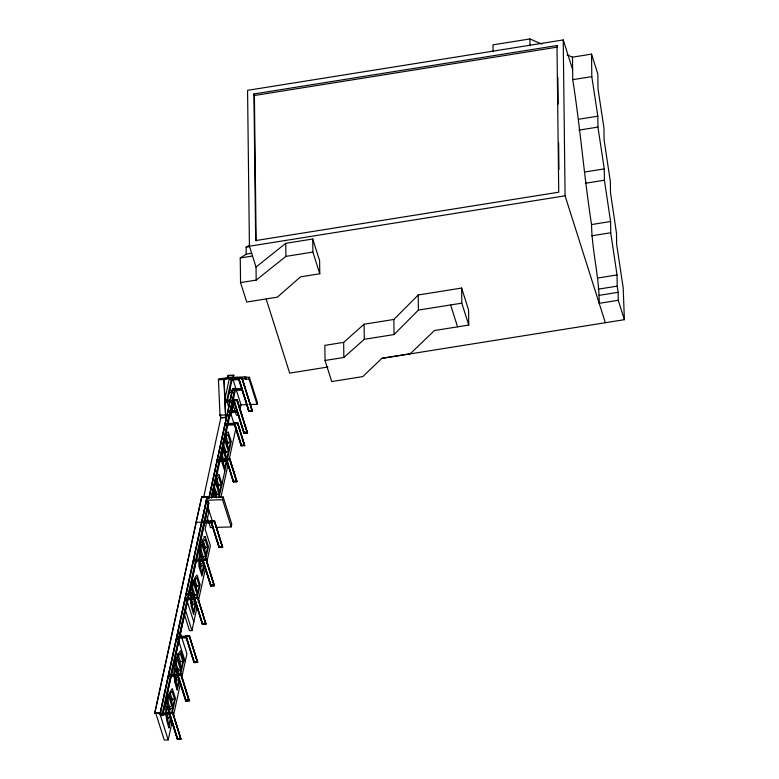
<?xml version="1.0" encoding="UTF-8"?>
<svg xmlns="http://www.w3.org/2000/svg" width="779" height="779" viewBox="0 0 779 779"><rect width="100%" height="100%" fill="white"/><g stroke="black" fill="none" stroke-linecap="round" stroke-linejoin="round"><path stroke-width="1.17" d="M198.879 560.705L198.898 566.411L201.995 576.158L204.575 564.288M166.511 712.873L166.94 706.115L177.534 739.144L169.861 713.866M174.739 675.033L175.158 668.285L178.79 679.746L177.252 686.825L174.749 678.928L174.71 676.026M198.898 559.546C199.96 552.068 199.054 541.941 205.344 536.741L208.441 546.488L205.471 560.15M212.482 497.06L212.686 493.574M221.908 451.119L221.703 461.48L224.79 471.227M213.144 496.535L213.524 491.763L215.335 497.489M196.941 522.602L196.065 522.339L201.547 522.164L160.182 713.213L154.709 713.389L201.683 496.759L207.253 496.885L201.644 522.456L207.165 496.593M154.709 713.389L195.899 523.809M203.572 497.791L220.837 417.758L220.009 415.139L218.422 379.295L227.741 377.494L228.198 375.371L233.681 375.205L233.272 377.815L223.271 379.626M227.789 377.981L228.198 375.371M224.703 399.929L229.464 378.019L231.655 377.951L226.64 401.019L224.527 401.088L233.612 400.776L233.749 400.114L224.673 400.406M224.917 402.558L227.108 402.49L232.123 379.431M232.853 379.003L233.681 375.205M160.153 714.012L176.453 638.994L178.566 638.936L178.946 640.134L162.645 715.151L160.532 715.219L160.153 714.012L162.266 713.944L162.645 715.151M177.661 633.444L184.769 600.736L186.882 600.667L187.262 601.875L180.153 634.583L179.774 633.376L177.495 633.502L179.735 633.57M186.288 593.744L206.25 501.9L208.363 501.832M208.723 498.55L226.319 417.583L225.491 414.973L223.894 379.12L233.223 377.318M230.009 387.582L231.636 392.694L228.607 406.609L227.049 401.701M209.006 497.908L232.785 388.497L234.976 388.429L235.365 389.967M162.178 714.002L208.353 501.52L206.162 501.588L159.987 714.07L162.178 714.002L162.645 715.482L160.455 715.55M209.171 497.869L227.156 415.09L229.269 415.032L229.649 416.229M181.517 626.968L180.251 632.752L186.921 653.747L181.858 677.019M182.013 624.651L183.026 620.016M183.523 617.708L185.285 609.606L191.946 630.601L189.521 630.678L184.263 614.105M179.034 639.763L180.076 634.953L179.686 633.434M188.781 594.883L208.743 503.039L208.353 501.52M162.645 715.482L208.821 503M211.197 497.839L234.976 388.429M211.284 497.8L229.269 415.032M229.747 415.82L229.357 414.613L234.976 388.76M209.093 510.81L205.111 529.116L210.388 545.748L206.815 562.165M211.917 497.83L235.443 389.899M233.534 400.523L233.671 399.87L237.274 399.754L247.479 433.027L243.876 433.134L233.534 400.523L237.137 400.406L237.274 399.754M238.325 378.467L238.471 377.815L242.065 377.698L252.269 410.971L248.667 411.088L238.325 378.467L241.928 378.36L242.065 377.698M238.471 377.815L238.403 378.721L229.318 379.003M252.162 410.212L252.026 410.864L248.852 410.961L238.715 377.922L241.889 377.825L251.802 409.053M234.06 401.078L233.914 401.73L224.829 402.013M234.031 402.022L231.217 414.944L241.12 445.822L244.723 445.705L237.838 422.919L234.245 423.026L234.099 423.679L237.702 423.572L237.838 422.919M168.605 711.178L169.121 708.832L172.568 708.403L171.546 713.077M174.827 682.54L175.343 680.174L178.79 679.746M191.293 606.783L191.809 604.426L195.256 603.988L193.718 611.067L191.215 603.18L191.624 592.537L195.256 603.988M203.621 550.081L204.127 547.725L207.574 547.286L206.036 554.366L202.404 542.905L205.072 539.389L207.574 547.286M222.414 463.563L222.93 461.207L226.377 460.769L224.839 467.848L222.697 461.08M236.952 400.533L237.098 399.88L233.924 399.978L233.778 400.63L236.952 400.533L247.235 432.92L244.051 433.017L233.671 399.87M252.026 410.864L241.889 377.825M167.378 721.198L168.147 717.654L166.326 711.928M169.111 713.291L169.257 712.639L172.86 712.522L180.952 739.144L177.349 739.261L169.111 713.291L172.714 713.184L172.86 712.522M169.754 710.263L170.143 708.471L167.397 699.815M171.38 702.775L172.149 699.24L174.574 699.162L173.035 706.241L169.403 694.78L172.071 691.265L174.574 699.162M175.596 683.358L176.366 679.814M168.585 674.828L181.195 674.186L189.287 700.808L185.684 700.915L177.446 674.955L178.362 670.641L180.786 670.563L179.774 675.247M179.598 664.945L180.368 661.4L177.865 653.503M185.782 636.609L185.918 635.956L189.521 635.839L197.623 662.462L194.02 662.578L185.782 636.609L189.385 636.501L189.521 635.839M192.062 607.61L192.832 604.066L190.651 597.191M194.107 598.272L194.253 597.62L197.856 597.503L205.948 624.125L202.345 624.232L194.107 598.272L197.71 598.155L197.856 597.503M194.438 596.675L194.828 594.883L197.253 594.815L196.483 598.321M195.802 590.375L196.834 585.652L199.258 585.574L197.72 592.653L194.088 581.192L196.756 577.677L199.258 585.574M200.631 568.144L201.148 565.778L203.572 565.7L202.034 572.779L199.531 564.892L199.94 554.249L203.572 565.7M202.443 559.926L202.589 559.273L206.192 559.156L214.283 585.779L210.681 585.896L202.443 559.926L206.046 559.819L206.192 559.156M202.754 558.387L203.144 556.596L205.568 556.527L204.809 560.033M204.38 550.909L205.15 547.364M210.778 521.589L210.914 520.927L214.517 520.82L222.619 547.442L219.016 547.549L210.778 521.589L214.381 521.472L214.517 520.82M216.338 495.902L216.718 494.12L219.152 494.042L218.383 497.557M217.964 488.423L218.733 484.879L221.158 484.801L219.62 491.88L215.987 480.429L218.656 476.914L221.158 484.801M223.183 464.391L223.953 460.847M225.559 453.456L225.949 451.664L228.374 451.596L226.845 458.617L223.076 446.718L224.595 439.687L228.374 451.596M227.186 445.978L227.955 442.433L230.38 442.355L228.841 449.434L225.209 437.983L227.877 434.458L230.38 442.355M169.51 712.746L169.199 713.545L160.114 713.827M189.034 700.701L180.874 674.955L177.7 675.062L185.86 700.798L189.034 700.701L181.01 674.302L177.836 674.4L177.524 675.198L168.449 675.481M169.637 713.846L169.501 714.499L161.555 714.752M177.972 675.5L177.826 676.162L169.88 676.406M186.308 637.164L186.162 637.816L178.216 638.069M194.633 598.817L194.497 599.47L186.551 599.723M211.304 522.134L211.158 522.787L203.212 523.04M226.27 459.707L226.416 459.055L230.009 458.948L236.894 481.734L233.291 481.85L226.27 459.707L229.873 459.6L230.009 458.948M234.245 423.026L234.177 423.932L225.092 424.214M182.792 661.332L181.254 668.411L177.622 656.95L180.29 653.435L182.792 661.332L179.345 661.76M236.65 481.626L229.834 459.065L226.66 459.162L226.514 459.814L229.698 459.717L236.65 481.626L233.466 481.724L226.416 459.055M234.489 423.133L241.295 445.705L241.441 445.043M226.796 460.262L226.65 460.915L218.704 461.168M237.381 411.555L237.235 412.208L229.289 412.451M242.172 389.5L242.035 390.152L234.08 390.406M242.045 378.779L244.44 378.701L244.83 376.919L249.416 377.318L257.411 402.529L257.031 404.32L250.166 404.535M171.049 718.54L168.985 728.034C164.632 716.086 163.804 698.744 172.344 688.617L175.431 698.364L172.208 713.194M179.667 678.879L177.213 690.194C172.86 678.256 172.032 660.904 180.562 650.777L183.659 660.524L180.562 674.77M196.133 603.121L193.669 614.446C189.316 602.508 188.489 585.156 197.029 575.029L200.115 584.776L197.145 598.438M219.045 497.664L231.246 441.557L228.15 431.809L225.52 434.516M180.874 674.955L181.01 674.302M197.535 598.272L194.361 598.379L202.53 624.115L205.705 624.018L197.681 597.62L194.507 597.717L194.195 598.515L185.11 598.798M214.206 521.589L211.021 521.696L219.191 547.433L222.366 547.335L214.342 520.937L211.167 521.034L210.856 521.833L201.771 522.115M181.195 674.186L181.049 674.838L177.446 674.955M244.44 378.701L245.901 379.198L246.291 377.416M155.615 712.766L164.272 740.05L168.186 739.923L172.315 720.935M173.347 716.183L180.309 684.137M191.946 630.601L197.389 605.565M198.148 602.04L205.539 568.027M220.856 497.557L228.033 464.527M229.318 458.636L235.725 429.151M240.02 409.364L241.013 404.827L233.203 380.103M229.698 459.717L229.834 459.065M237.527 423.688L237.663 423.036M257.031 404.32L249.027 379.1L249.416 377.318M177.349 739.261L177.495 738.609L181.098 738.492M185.684 700.915L185.83 700.263L189.424 700.155M194.02 662.578L194.156 661.926M202.345 624.232L202.491 623.58M210.681 585.896L210.827 585.243M219.016 547.549L219.152 546.897L222.755 546.79M233.291 481.85L233.437 481.198L237.04 481.081M241.12 445.822L241.266 445.169M243.876 433.134L244.022 432.481L247.625 432.374M248.667 411.088L248.813 410.426M185.86 700.798L186.006 700.146L189.18 700.048M197.515 661.702L197.369 662.354L194.195 662.462L186.171 636.063L185.86 636.862L176.775 637.144M202.53 624.115L195.568 601.076M214.03 585.672L206.007 559.283L214.176 585.019L214.03 585.672L210.856 585.779L211.002 585.117M219.191 547.433L211.518 522.154M233.466 481.724L226.66 459.162M244.051 433.017L234.294 401.136M248.852 410.961L238.715 377.922M180.845 738.385L180.709 739.037L172.685 712.649L180.952 739.144M205.705 624.018L205.841 623.366M222.366 547.335L222.512 546.683L219.337 546.78M247.235 432.92L247.371 432.267L244.197 432.364M216.766 527.364L231.197 526.916L231.791 524.16L223.174 496.973L207.117 497.469M201.391 498.784L196.065 522.339M231.197 526.916L222.57 499.719L223.174 496.973M201.683 496.759L201.644 497.645L202.423 497.615M216.289 476.962L218.928 474.255L222.015 484.002M393.862 319.458L418.226 294.988L461.626 288.055L468.568 309.954L468.754 325.057L434.468 330.53L410.319 353.715L381.992 358.233L362.78 376.588L331.718 381.544L325.038 360.473L324.853 345.37L343.666 342.371L364.105 324.21L393.862 319.458L394.038 334.561L364.28 339.313L343.841 357.473L325.038 360.473M394.038 334.561L418.401 310.091L461.811 303.167L468.754 325.057M240.545 282.592L256.184 280.099L256.028 267.031L285.747 243.321L312.73 239.017L319.614 260.712L319.77 273.77L300.519 276.847L277.421 297.13L246.709 302.028L240.545 282.592L240.253 257.976L246.222 254.149L251.812 253.253M256.184 280.099L285.903 256.388L312.885 252.075L319.77 273.77M246.222 254.149L246.145 247.147L249.309 245.453M226.932 442.793L227.955 442.433M224.927 452.024L225.949 451.664M223.398 459.055L224.42 458.695M218.733 484.879L217.711 485.239L218.987 485.697L216.581 478.111M216.173 492.318L217.195 491.958M216.718 494.12L215.705 494.47L216.981 494.928L213.972 485.463M203.144 556.596L202.121 556.956L203.397 557.413L200.739 549.029M200.593 563.986L201.615 563.626M201.148 565.778L200.125 566.138L201.41 566.596L198.966 558.903M195.811 586.012L196.834 585.652M193.805 595.244L194.828 594.883M192.277 602.274L193.299 601.914M177.339 671.001L178.362 670.641M175.811 678.022L176.833 677.662M171.127 699.6L172.149 699.24M169.588 706.68L170.611 706.319M167.125 718.014L170.572 717.576L169.033 724.655L166.531 716.758L166.492 713.856M222.813 379.071L225.112 378.633M541.921 44.091L529.915 38.95L493.01 44.841L493.097 51.618M572.633 69.584L563.227 39.933L247.566 90.335L249.426 246.222L256.028 267.031M253.915 93.957L556.985 45.562L557.472 47.11L254.402 95.496L253.915 93.957L255.658 240.584L558.738 192.199L556.985 45.562M567.024 54.832L572.487 57.159L591.534 54.121L597.844 74.024L598.019 88.864L603.959 128.019L604.095 139.86L610.346 181.634L610.483 192.54L616.491 233.262L616.627 244.168L623.19 287.802L624.388 319.682L381.827 358.408M624.388 319.682L618.234 300.295L599.187 303.333C599.353 276.866 591.952 250.984 591.543 224.556C584.075 176.346 580.316 127.844 572.75 79.653L591.797 76.615L591.534 54.121M578.768 119.236L597.814 116.188L591.797 76.615M578.894 130.142L597.941 127.094L597.814 116.188M585.224 171.935L604.27 168.897L597.941 127.094M585.36 183.25L604.407 180.212L604.27 168.897M249.426 246.222L565.087 195.811L605.341 322.72M246.145 247.147L249.494 246.612M240.253 257.976L252.532 256.009M591.543 224.556L610.59 221.509L604.407 180.212M591.68 235.803L610.717 232.765L610.59 221.509M597.99 277.996L617.036 274.948L610.717 232.765M598.126 289.184L617.172 286.146L617.036 274.948M599.1 295.348L618.146 292.3L617.172 286.146M327.949 367.006L289.681 373.122L266.223 299.185M228.296 375.663L233.778 375.488M227.741 377.494L244.83 376.919M232.483 377.834L233.272 377.815M229.464 378.351L238.549 378.068M238.637 378.273L241.831 378.117L252.269 410.971M218.422 379.295L223.894 379.12M238.569 378.575L241.753 378.477M218.578 379.772L224.05 379.597L225.618 414.808L226.465 417.495M235.443 379.13L238.851 379.022L238.705 379.675L230.759 379.928M245.901 379.198L249.027 379.1M232.648 389.481L241.724 389.198L241.87 388.536L232.785 388.828L227.117 414.915L229.308 414.847M229.201 392.762L231.636 392.694M233.856 400.27L237.03 400.172L247.294 432.618L244.119 432.725L233.856 400.27L237.02 400.231M224.917 402.246L227.108 402.178M241.013 404.827L247.878 404.603M252.104 410.514L248.91 410.669L238.647 378.224M227.857 411.536L236.933 411.244L237.079 410.591L227.994 410.884L228.296 411.838M229.435 411.799L232.843 411.692M220.915 414.954L220.136 414.973L220.983 417.671M227.078 414.779L229.357 414.613M220.009 415.139L225.491 414.973M238.793 415.051L236.358 415.129L232.892 404.204M226.387 417.242L221.772 417.641M220.837 417.758L226.319 417.583M225.238 423.562L234.323 423.279M241.373 445.345L244.548 445.247L241.363 445.403L234.421 423.435L237.605 423.338L244.723 445.705M234.411 423.494L237.585 423.387L244.479 445.598L238.033 424.185M232.356 424.302L234.625 424.234L234.479 424.886L226.533 425.139M217.409 459.591L226.494 459.308L226.348 459.961L217.263 460.243M229.776 459.357L226.582 459.513L233.534 481.432L236.719 481.276L229.756 459.415L236.894 481.734M201.771 497.051L207.253 496.885M205.734 500.245L222.57 499.719M208.402 501.657L206.289 501.725M201.917 521.463L210.914 520.927M211.09 521.394L214.274 521.239L222.619 547.442M203.358 522.388L205.627 522.319M213.388 527.471L210.447 527.568L206.932 516.477M203.786 536.789L205.344 536.741M222.443 546.975L219.259 547.131L211.099 521.336M193.582 559.809L202.667 559.526L200.271 551.649L201.8 544.618L205.568 556.527M202.754 559.731L205.938 559.634M193.445 560.461L202.521 560.179L202.832 559.38L210.642 584.007M198.431 560.617L202.968 560.481L202.822 561.133L194.877 561.386M212.063 585.087L214.176 585.019M212.024 585.204L214.429 585.126M210.934 585.418L214.108 585.321L210.924 585.477L202.774 559.673L205.948 559.575L214.283 585.779M186.162 593.939L188.362 593.871M185.256 598.145L194.253 597.62M194.429 598.077L197.613 597.921M186.921 600.492L184.808 600.56M179.696 633.746L177.583 633.814L176.531 638.624L178.644 638.566L179.034 640.095M176.921 636.492L186.006 636.209M186.103 636.365L189.278 636.258L197.623 662.462M186.093 636.414L189.268 636.316M176.414 638.829L178.605 638.761L176.492 638.819M195.363 661.887L197.759 661.809M194.273 662.101L197.447 662.004L194.263 662.16L185.918 635.956M177.758 674.76L180.952 674.604L189.287 700.808M189.112 700.34L185.928 700.506L177.778 674.702M154.612 713.097L160.094 712.921M160.26 713.174L169.257 712.639M172.607 712.999L169.433 713.097L177.593 738.843L180.767 738.745L172.617 712.941L169.442 713.048L177.602 738.784L180.786 738.687M162.83 714.061L166.239 713.954M160.026 714.207L162.227 714.139M160.416 715.414L162.607 715.346M191.809 604.426L193.085 604.884M177.807 668.84L179.092 669.297M169.121 708.832L170.397 709.289M450.613 304.949L457.565 326.849M237.098 399.88L247.479 433.027M232.785 388.497L233.174 390.036M234.859 424.292L241.071 443.894M226.728 400.971L227.108 402.49M229.279 414.652L229.737 416.19M225.452 434.536L228.208 443.251M223.203 443.017L226.202 452.482M226.017 459.629L222.745 449.317L222.336 459.961M221.772 453.972L223.592 459.707M219.152 494.042L215.374 482.143L213.845 489.163L216.591 497.82M214.342 520.937L222.151 545.563M207.75 506.584L212.609 521.901M203.007 540.597L205.413 548.173M202.803 540.558L205.305 548.455M202.696 560.033L210.856 585.779M194.682 578.885L197.087 586.46M197.253 594.815L193.474 582.906L191.946 589.937L194.351 597.512M197.681 597.62L205.948 624.125M197.603 597.98L205.763 623.716L202.589 623.813L194.438 598.019M192.082 586.227L195.081 595.701M188.781 595.214L188.401 593.676L186.249 593.939M186.872 600.356L193.815 621.983M197.155 660.582L189.346 635.966L197.369 662.354M186.025 636.716L194.195 662.462M178.722 641.127L185.217 661.585M180.786 670.563L177.008 658.664L175.489 665.685L178.576 675.422M175.616 661.984L178.615 671.449M177.836 674.4L185.645 699.026M174.184 672.939L176.629 680.632M169.997 692.473L172.402 700.048M172.568 708.403L168.79 696.494L167.261 703.525L170.358 713.262M159.529 712.639L168.186 739.923M618.146 292.3L618.234 300.295M572.487 57.159L572.75 79.653M563.227 39.933L565.087 195.811M557.842 77.403L558.154 104.065M558.621 142.839L558.933 169.501M529.915 38.95L529.993 45.727M461.626 288.055L461.811 303.167M418.226 294.988L418.401 310.091M364.105 324.21L364.28 339.313M343.666 342.371L343.841 357.473M312.73 239.017L312.885 252.075M285.747 243.321L285.903 256.388M254.402 95.496L256.135 240.915M186.21 594.114L184.847 600.356L186.96 600.297L187.35 601.495L188.703 595.253L188.323 594.046L186.21 594.114"/></g></svg>
